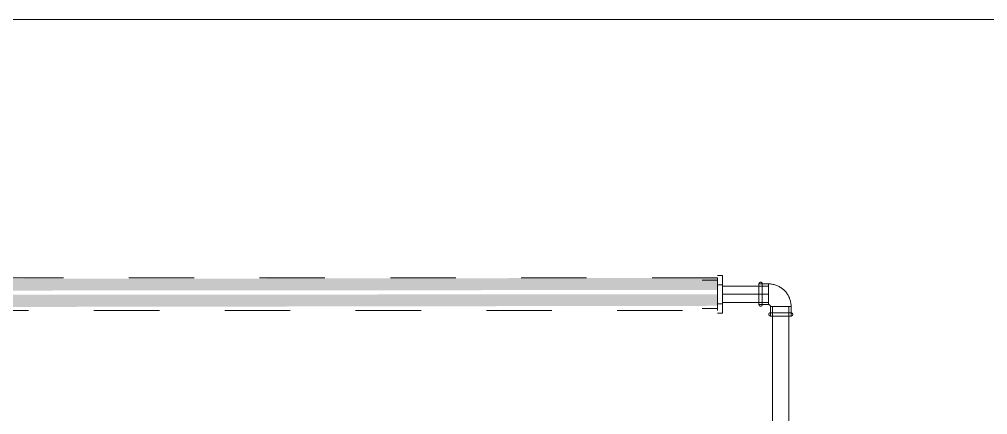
# Model space of a CAD drawing. Header units: metres. Extents: x 147 to 427, y -16 to 162.
# Drawn here: x 294.571 to 296.051, y 117.58 to 118.184 of the extents above; entities that cross this region are included whole.
import ezdxf

# ---------------------------------------------------------------- set-up
doc = ezdxf.new("R2010")
doc.units = ezdxf.units.M
doc.linetypes.add('Aligning Line', pattern=[0.012, 0.006, -0.006])
doc.layers.add('1053_ARQ_BASE_MATADOURO_dwg', color=7, linetype='Continuous', lineweight=5, true_color=0x767676)
doc.layers.add('P-PIPE', color=7, linetype='Continuous', lineweight=5)
doc.layers.add('P-PIPE-CNTR', color=7, linetype='Continuous', lineweight=5)

# ---------------------------------------------------------------- blocks, each defined once
blk = doc.blocks.new('AÇO_Cotovelo 90 45 - AÇO_Cotovelo 90 45-V174-TÉRREO 1_20 - Dependente 1')
at = {"layer": 'P-PIPE'}
for p, q in [((-0.0158, 0.0333), (-0.0158, 0.0188)), ((0.0158, 0.0333), (-0.0158, 0.0333)), ((0.0158, 0.0333), (-0.0158, 0.0333)), ((-0.012, 0.0333), (0.0121, 0.0333)), ((-0.012, 0.0333), (0.0121, 0.0333)), ((0.0158, 0.0188), (0.0158, 0.0333)), ((-0.0188, 0.0158), (-0.0333, 0.0158)), ((-0.0333, 0.0112), (-0.0333, 0.0158)), ((-0.0333, -0.0158), (-0.0333, 0.0158)), ((-0.0188, 0.0158), (-0.0188, 0.0112)), ((-0.0188, 0.0158), (-0.0188, -0.0158)), ((-0.0188, 0.0158), (-0.0188, -0.0158)), ((-0.0188, 0.0158), (-0.0188, 0.0112)), ((-0.0158, 0.0188), (0.0158, 0.0188)), ((-0.0158, 0.0188), (0.0158, 0.0188)), ((0.0158, 0.0188), (-0.0158, 0.0188)), ((0.0158, 0.0188), (-0.0158, 0.0188)), ((-0.012, 0.0188), (0.0121, 0.0188)), ((-0.012, 0.0188), (0.0121, 0.0188)), ((0, 0.0188), (0.0121, 0.0188)), ((-0.0333, -0.0158), (-0.0333, -0.0112)), ((-0.0188, -0.0112), (-0.0188, -0.0158)), ((-0.0188, -0.0112), (-0.0188, -0.0158)), ((-0.0333, -0.0158), (-0.0188, -0.0158))]:
    blk.add_line(p, q, dxfattribs=at)
at = {"layer": 'P-PIPE', "flags": 128}
for points in [[(-0.0183, 0.0308), (-0.0183, 0.0309), (-0.0183, 0.031), (-0.0183, 0.0311), (-0.0183, 0.0312), (-0.0183, 0.0313), (-0.0182, 0.0314), (-0.0182, 0.0315), (-0.0182, 0.0316), (-0.0181, 0.0317), (-0.0181, 0.0318), (-0.0181, 0.0319), (-0.018, 0.032), (-0.018, 0.032), (-0.0179, 0.0321), (-0.0179, 0.0322), (-0.0178, 0.0323), (-0.0177, 0.0324), (-0.0177, 0.0324), (-0.0176, 0.0325), (-0.0175, 0.0326), (-0.0175, 0.0327), (-0.0174, 0.0327), (-0.0173, 0.0328), (-0.0172, 0.0328), (-0.0172, 0.0329), (-0.0171, 0.033), (-0.017, 0.033), (-0.0169, 0.0331), (-0.0168, 0.0331), (-0.0167, 0.0331), (-0.0166, 0.0332), (-0.0165, 0.0332), (-0.0164, 0.0332), (-0.0163, 0.0332), (-0.0162, 0.0333), (-0.0161, 0.0333), (-0.016, 0.0333), (-0.0159, 0.0333), (-0.0158, 0.0333), (-0.0158, 0.0333)], [(-0.0158, 0.0283), (-0.0159, 0.0283), (-0.016, 0.0283), (-0.0161, 0.0283), (-0.0162, 0.0283), (-0.0163, 0.0283), (-0.0164, 0.0284), (-0.0165, 0.0284), (-0.0166, 0.0284), (-0.0167, 0.0285), (-0.0168, 0.0285), (-0.0169, 0.0285), (-0.017, 0.0286), (-0.017, 0.0286), (-0.0171, 0.0287), (-0.0172, 0.0287), (-0.0173, 0.0288), (-0.0174, 0.0289), (-0.0174, 0.0289), (-0.0175, 0.029), (-0.0176, 0.0291), (-0.0177, 0.0291), (-0.0177, 0.0292), (-0.0178, 0.0293), (-0.0178, 0.0294), (-0.0179, 0.0294), (-0.018, 0.0295), (-0.018, 0.0296), (-0.0181, 0.0297), (-0.0181, 0.0298), (-0.0181, 0.0299), (-0.0182, 0.03), (-0.0182, 0.0301), (-0.0182, 0.0302), (-0.0182, 0.0303), (-0.0183, 0.0304), (-0.0183, 0.0305), (-0.0183, 0.0306), (-0.0183, 0.0307), (-0.0183, 0.0308), (-0.0183, 0.0308)], [(-0.0158, 0.0333), (-0.0157, 0.0333), (-0.0157, 0.0333), (-0.0156, 0.0333), (-0.0155, 0.0333), (-0.0153, 0.0333), (-0.0152, 0.0333), (-0.015, 0.0333), (-0.0148, 0.0333), (-0.0146, 0.0333), (-0.0143, 0.0333), (-0.014, 0.0333), (-0.0137, 0.0333), (-0.0134, 0.0333), (-0.013, 0.0333), (-0.0127, 0.0333), (-0.0123, 0.0333), (-0.0119, 0.0333), (-0.0115, 0.0333), (-0.011, 0.0333), (-0.0105, 0.0333), (-0.0101, 0.0333), (-0.0096, 0.0333), (-0.0091, 0.0333), (-0.0085, 0.0333), (-0.008, 0.0333), (-0.0074, 0.0333), (-0.0069, 0.0333), (-0.0063, 0.0333), (-0.0057, 0.0333), (-0.0051, 0.0333), (-0.0045, 0.0333), (-0.0039, 0.0333), (-0.0033, 0.0333), (-0.0027, 0.0333), (-0.0021, 0.0333), (-0.0014, 0.0333), (-0.0008, 0.0333), (-0.0002, 0.0333), (0.0005, 0.0333), (0.0011, 0.0333), (0.0017, 0.0333), (0.0023, 0.0333), (0.003, 0.0333), (0.0036, 0.0333), (0.0042, 0.0333), (0.0048, 0.0333), (0.0054, 0.0333), (0.006, 0.0333), (0.0066, 0.0333), (0.0071, 0.0333), (0.0077, 0.0333), (0.0082, 0.0333), (0.0088, 0.0333), (0.0093, 0.0333), (0.0098, 0.0333), (0.0103, 0.0333), (0.0108, 0.0333), (0.0112, 0.0333), (0.0117, 0.0333), (0.0121, 0.0333), (0.0125, 0.0333), (0.0128, 0.0333), (0.0132, 0.0333), (0.0135, 0.0333), (0.0139, 0.0333), (0.0141, 0.0333), (0.0144, 0.0333), (0.0147, 0.0333), (0.0149, 0.0333), (0.0151, 0.0333), (0.0153, 0.0333), (0.0154, 0.0333), (0.0155, 0.0333), (0.0156, 0.0333), (0.0157, 0.0333), (0.0158, 0.0333), (0.0158, 0.0333)], [(0.0158, 0.0333), (0.0157, 0.0333), (0.0157, 0.0333), (0.0156, 0.0333), (0.0155, 0.0333), (0.0153, 0.0333), (0.0152, 0.0333), (0.015, 0.0333), (0.0148, 0.0333), (0.0146, 0.0333), (0.0143, 0.0333), (0.014, 0.0333), (0.0137, 0.0333), (0.0134, 0.0333), (0.013, 0.0333), (0.0127, 0.0333), (0.0123, 0.0333), (0.0119, 0.0333), (0.0115, 0.0333), (0.011, 0.0333), (0.0105, 0.0333), (0.0101, 0.0333), (0.0096, 0.0333), (0.0091, 0.0333), (0.0085, 0.0333), (0.008, 0.0333), (0.0074, 0.0333), (0.0069, 0.0333), (0.0063, 0.0333), (0.0057, 0.0333), (0.0051, 0.0333), (0.0045, 0.0333), (0.0039, 0.0333), (0.0033, 0.0333), (0.0027, 0.0333), (0.0021, 0.0333), (0.0014, 0.0333), (0.0008, 0.0333), (0.0002, 0.0333), (-0.0005, 0.0333), (-0.0011, 0.0333), (-0.0017, 0.0333), (-0.0023, 0.0333), (-0.003, 0.0333), (-0.0036, 0.0333), (-0.0042, 0.0333), (-0.0048, 0.0333), (-0.0054, 0.0333), (-0.006, 0.0333), (-0.0066, 0.0333), (-0.0071, 0.0333), (-0.0077, 0.0333), (-0.0082, 0.0333), (-0.0088, 0.0333), (-0.0093, 0.0333), (-0.0098, 0.0333), (-0.0103, 0.0333), (-0.0108, 0.0333), (-0.0112, 0.0333), (-0.0117, 0.0333), (-0.0121, 0.0333), (-0.0125, 0.0333), (-0.0128, 0.0333), (-0.0132, 0.0333), (-0.0135, 0.0333), (-0.0139, 0.0333), (-0.0141, 0.0333), (-0.0144, 0.0333), (-0.0147, 0.0333), (-0.0149, 0.0333), (-0.0151, 0.0333), (-0.0153, 0.0333), (-0.0154, 0.0333), (-0.0155, 0.0333), (-0.0156, 0.0333), (-0.0157, 0.0333), (-0.0158, 0.0333), (-0.0158, 0.0333)], [(0.0158, 0.0333), (0.0159, 0.0333), (0.016, 0.0333), (0.0161, 0.0333), (0.0162, 0.0333), (0.0163, 0.0333), (0.0164, 0.0332), (0.0165, 0.0332), (0.0166, 0.0332), (0.0167, 0.0331), (0.0168, 0.0331), (0.0169, 0.0331), (0.017, 0.033), (0.017, 0.033), (0.0171, 0.0329), (0.0172, 0.0329), (0.0173, 0.0328), (0.0174, 0.0327), (0.0174, 0.0327), (0.0175, 0.0326), (0.0176, 0.0325), (0.0177, 0.0325), (0.0177, 0.0324), (0.0178, 0.0323), (0.0178, 0.0322), (0.0179, 0.0322), (0.018, 0.0321), (0.018, 0.032), (0.0181, 0.0319), (0.0181, 0.0318), (0.0181, 0.0317), (0.0182, 0.0316), (0.0182, 0.0315), (0.0182, 0.0314), (0.0182, 0.0313), (0.0183, 0.0312), (0.0183, 0.0311), (0.0183, 0.031), (0.0183, 0.0309), (0.0183, 0.0308), (0.0183, 0.0308)], [(0.0183, 0.0308), (0.0183, 0.0307), (0.0183, 0.0306), (0.0183, 0.0305), (0.0183, 0.0304), (0.0183, 0.0303), (0.0182, 0.0302), (0.0182, 0.0301), (0.0182, 0.03), (0.0181, 0.0299), (0.0181, 0.0298), (0.0181, 0.0297), (0.018, 0.0296), (0.018, 0.0296), (0.0179, 0.0295), (0.0179, 0.0294), (0.0178, 0.0293), (0.0177, 0.0292), (0.0177, 0.0292), (0.0176, 0.0291), (0.0175, 0.029), (0.0175, 0.0289), (0.0174, 0.0289), (0.0173, 0.0288), (0.0172, 0.0288), (0.0172, 0.0287), (0.0171, 0.0286), (0.017, 0.0286), (0.0169, 0.0285), (0.0168, 0.0285), (0.0167, 0.0285), (0.0166, 0.0284), (0.0165, 0.0284), (0.0164, 0.0284), (0.0163, 0.0284), (0.0162, 0.0283), (0.0161, 0.0283), (0.016, 0.0283), (0.0159, 0.0283), (0.0158, 0.0283), (0.0158, 0.0283)], [(-0.0333, 0.0158), (-0.0333, 0.0159), (-0.0333, 0.016), (-0.0333, 0.0161), (-0.0333, 0.0162), (-0.0333, 0.0163), (-0.0332, 0.0164), (-0.0332, 0.0165), (-0.0332, 0.0166), (-0.0331, 0.0167), (-0.0331, 0.0168), (-0.0331, 0.0169), (-0.033, 0.017), (-0.033, 0.017), (-0.0329, 0.0171), (-0.0329, 0.0172), (-0.0328, 0.0173), (-0.0327, 0.0174), (-0.0327, 0.0174), (-0.0326, 0.0175), (-0.0325, 0.0176), (-0.0325, 0.0177), (-0.0324, 0.0177), (-0.0323, 0.0178), (-0.0322, 0.0178), (-0.0322, 0.0179), (-0.0321, 0.018), (-0.032, 0.018), (-0.0319, 0.0181), (-0.0318, 0.0181), (-0.0317, 0.0181), (-0.0316, 0.0182), (-0.0315, 0.0182), (-0.0314, 0.0182), (-0.0313, 0.0182), (-0.0312, 0.0183), (-0.0311, 0.0183), (-0.031, 0.0183), (-0.0309, 0.0183), (-0.0308, 0.0183), (-0.0307, 0.0183), (-0.0306, 0.0183), (-0.0305, 0.0183), (-0.0304, 0.0183), (-0.0303, 0.0183), (-0.0302, 0.0182), (-0.0301, 0.0182), (-0.03, 0.0182), (-0.0299, 0.0181), (-0.0299, 0.0181), (-0.0298, 0.0181), (-0.0297, 0.018), (-0.0296, 0.018), (-0.0295, 0.0179), (-0.0294, 0.0179), (-0.0293, 0.0178), (-0.0292, 0.0178), (-0.0292, 0.0177), (-0.0291, 0.0176), (-0.029, 0.0176), (-0.029, 0.0175), (-0.0289, 0.0174), (-0.0288, 0.0173), (-0.0288, 0.0173), (-0.0287, 0.0172), (-0.0287, 0.0171), (-0.0286, 0.017), (-0.0286, 0.0169), (-0.0285, 0.0168), (-0.0285, 0.0167), (-0.0284, 0.0166), (-0.0284, 0.0165), (-0.0284, 0.0164), (-0.0284, 0.0163), (-0.0283, 0.0163), (-0.0283, 0.0162), (-0.0283, 0.0161), (-0.0283, 0.016), (-0.0283, 0.0159), (-0.0283, 0.0158)], [(-0.0333, 0.0108), (-0.0333, 0.0112), (-0.0333, 0.0117), (-0.0333, 0.0121), (-0.0333, 0.0125), (-0.0333, 0.0128), (-0.0333, 0.0132), (-0.0333, 0.0135), (-0.0333, 0.0139), (-0.0333, 0.0141), (-0.0333, 0.0144), (-0.0333, 0.0147), (-0.0333, 0.0149), (-0.0333, 0.0151), (-0.0333, 0.0153), (-0.0333, 0.0154), (-0.0333, 0.0155), (-0.0333, 0.0156), (-0.0333, 0.0157), (-0.0333, 0.0158), (-0.0333, 0.0158)], [(-0.0333, 0.0158), (-0.0333, 0.0157), (-0.0333, 0.0157), (-0.0333, 0.0156), (-0.0333, 0.0155), (-0.0333, 0.0153), (-0.0333, 0.0152), (-0.0333, 0.015), (-0.0333, 0.0148), (-0.0333, 0.0146), (-0.0333, 0.0143), (-0.0333, 0.014), (-0.0333, 0.0137), (-0.0333, 0.0134), (-0.0333, 0.013), (-0.0333, 0.0127), (-0.0333, 0.0123), (-0.0333, 0.0119), (-0.0333, 0.0115), (-0.0333, 0.011), (-0.0333, 0.0105), (-0.0333, 0.0101), (-0.0333, 0.0096), (-0.0333, 0.0091), (-0.0333, 0.0085), (-0.0333, 0.008), (-0.0333, 0.0074), (-0.0333, 0.0069), (-0.0333, 0.0063), (-0.0333, 0.0057), (-0.0333, 0.0051), (-0.0333, 0.0045), (-0.0333, 0.0039), (-0.0333, 0.0033), (-0.0333, 0.0027), (-0.0333, 0.0021), (-0.0333, 0.0014), (-0.0333, 0.0008), (-0.0333, 0.0002), (-0.0333, -0.0005), (-0.0333, -0.0011), (-0.0333, -0.0017), (-0.0333, -0.0023), (-0.0333, -0.003), (-0.0333, -0.0036), (-0.0333, -0.0042), (-0.0333, -0.0048), (-0.0333, -0.0054), (-0.0333, -0.006), (-0.0333, -0.0066), (-0.0333, -0.0071), (-0.0333, -0.0077), (-0.0333, -0.0082), (-0.0333, -0.0088), (-0.0333, -0.0093), (-0.0333, -0.0098), (-0.0333, -0.0103), (-0.0333, -0.0108), (-0.0333, -0.0112), (-0.0333, -0.0117), (-0.0333, -0.0121), (-0.0333, -0.0125), (-0.0333, -0.0128), (-0.0333, -0.0132), (-0.0333, -0.0135), (-0.0333, -0.0139), (-0.0333, -0.0141), (-0.0333, -0.0144), (-0.0333, -0.0147), (-0.0333, -0.0149), (-0.0333, -0.0151), (-0.0333, -0.0153), (-0.0333, -0.0154), (-0.0333, -0.0155), (-0.0333, -0.0156), (-0.0333, -0.0157), (-0.0333, -0.0158), (-0.0333, -0.0158)], [(-0.0283, 0.0158), (-0.0283, 0.0157), (-0.0283, 0.0157), (-0.0283, 0.0156), (-0.0283, 0.0155), (-0.0283, 0.0153), (-0.0283, 0.0152), (-0.0283, 0.015), (-0.0283, 0.0148), (-0.0283, 0.0146), (-0.0283, 0.0143), (-0.0283, 0.014), (-0.0283, 0.0137), (-0.0283, 0.0134), (-0.0283, 0.013), (-0.0283, 0.0127), (-0.0283, 0.0123), (-0.0283, 0.0119), (-0.0283, 0.0115), (-0.0283, 0.011)], [(-0.0283, -0.0158), (-0.0283, -0.0157), (-0.0283, -0.0157), (-0.0283, -0.0156), (-0.0283, -0.0155), (-0.0283, -0.0153), (-0.0283, -0.0152), (-0.0283, -0.015), (-0.0283, -0.0148), (-0.0283, -0.0146), (-0.0283, -0.0143), (-0.0283, -0.014), (-0.0283, -0.0137), (-0.0283, -0.0134), (-0.0283, -0.013), (-0.0283, -0.0127), (-0.0283, -0.0123), (-0.0283, -0.0119), (-0.0283, -0.0115), (-0.0283, -0.011), (-0.0283, -0.0105), (-0.0283, -0.0101), (-0.0283, -0.0096), (-0.0283, -0.0091), (-0.0283, -0.0085), (-0.0283, -0.008), (-0.0283, -0.0074), (-0.0283, -0.0069), (-0.0283, -0.0063), (-0.0283, -0.0057), (-0.0283, -0.0051), (-0.0283, -0.0045), (-0.0283, -0.0039), (-0.0283, -0.0033), (-0.0283, -0.0027), (-0.0283, -0.0021), (-0.0283, -0.0014), (-0.0283, -0.0008), (-0.0283, -0.0002), (-0.0283, 0.0005), (-0.0283, 0.0011), (-0.0283, 0.0017), (-0.0283, 0.0023), (-0.0283, 0.003), (-0.0283, 0.0036), (-0.0283, 0.0042), (-0.0283, 0.0048), (-0.0283, 0.0054), (-0.0283, 0.006), (-0.0283, 0.0066), (-0.0283, 0.0071), (-0.0283, 0.0077), (-0.0283, 0.0082), (-0.0283, 0.0088), (-0.0283, 0.0093), (-0.0283, 0.0098), (-0.0283, 0.0103), (-0.0283, 0.0108), (-0.0283, 0.0112), (-0.0283, 0.0117), (-0.0283, 0.0121), (-0.0283, 0.0125), (-0.0283, 0.0128), (-0.0283, 0.0132), (-0.0283, 0.0135), (-0.0283, 0.0139), (-0.0283, 0.0141), (-0.0283, 0.0144), (-0.0283, 0.0147), (-0.0283, 0.0149), (-0.0283, 0.0151), (-0.0283, 0.0153), (-0.0283, 0.0154), (-0.0283, 0.0155), (-0.0283, 0.0156), (-0.0283, 0.0157), (-0.0283, 0.0158), (-0.0283, 0.0158)], [(-0.0188, -0.0158), (-0.0174, -0.0158), (-0.016, -0.0157), (-0.0147, -0.0156), (-0.0133, -0.0154), (-0.0119, -0.0151), (-0.0106, -0.0148), (-0.0092, -0.0145), (-0.0079, -0.014), (-0.0066, -0.0136), (-0.0053, -0.0131), (-0.0041, -0.0125), (-0.0028, -0.0119), (-0.0016, -0.0112), (-0.0004, -0.0105), (0.0007, -0.0098), (0.0019, -0.009), (0.003, -0.0081), (0.004, -0.0072), (0.005, -0.0063), (0.006, -0.0053), (0.007, -0.0043), (0.0079, -0.0032), (0.0087, -0.0022), (0.0095, -0.001), (0.0103, 0.0001), (0.011, 0.0013), (0.0117, 0.0025), (0.0123, 0.0037), (0.0129, 0.005), (0.0134, 0.0063), (0.0139, 0.0076), (0.0143, 0.0089), (0.0147, 0.0102), (0.015, 0.0116), (0.0153, 0.0129), (0.0155, 0.0143), (0.0157, 0.0157), (0.0158, 0.017), (0.0158, 0.0184), (0.0158, 0.0188)], [(-0.0158, 0.0188), (-0.0158, 0.0187), (-0.0158, 0.0186), (-0.0158, 0.0184), (-0.0158, 0.0183), (-0.0159, 0.0182), (-0.0159, 0.0181), (-0.0159, 0.018), (-0.016, 0.0179), (-0.016, 0.0177), (-0.016, 0.0176), (-0.0161, 0.0175), (-0.0161, 0.0174), (-0.0162, 0.0173), (-0.0163, 0.0172), (-0.0163, 0.0171), (-0.0164, 0.017), (-0.0165, 0.0169), (-0.0165, 0.0168), (-0.0166, 0.0167), (-0.0167, 0.0166), (-0.0168, 0.0166), (-0.0169, 0.0165), (-0.017, 0.0164), (-0.0171, 0.0163), (-0.0172, 0.0163), (-0.0173, 0.0162), (-0.0174, 0.0162), (-0.0175, 0.0161), (-0.0176, 0.016), (-0.0177, 0.016), (-0.0178, 0.016), (-0.0179, 0.0159), (-0.0181, 0.0159), (-0.0182, 0.0159), (-0.0183, 0.0158), (-0.0184, 0.0158), (-0.0185, 0.0158), (-0.0186, 0.0158), (-0.0188, 0.0158), (-0.0188, 0.0158)], [(0.0158, 0.0283), (0.0157, 0.0283), (0.0157, 0.0283), (0.0156, 0.0283), (0.0155, 0.0283), (0.0153, 0.0283), (0.0152, 0.0283), (0.015, 0.0283), (0.0148, 0.0283), (0.0146, 0.0283), (0.0143, 0.0283), (0.014, 0.0283), (0.0137, 0.0283), (0.0134, 0.0283), (0.013, 0.0283), (0.0127, 0.0283), (0.0123, 0.0283), (0.0119, 0.0283), (0.0115, 0.0283), (0.011, 0.0283), (0.0105, 0.0283), (0.0101, 0.0283), (0.0096, 0.0283), (0.0091, 0.0283), (0.0085, 0.0283), (0.008, 0.0283), (0.0074, 0.0283), (0.0069, 0.0283), (0.0063, 0.0283), (0.0057, 0.0283), (0.0051, 0.0283), (0.0045, 0.0283), (0.0039, 0.0283), (0.0033, 0.0283), (0.0027, 0.0283), (0.0021, 0.0283), (0.0014, 0.0283), (0.0008, 0.0283), (0.0002, 0.0283), (-0.0005, 0.0283), (-0.0011, 0.0283), (-0.0017, 0.0283), (-0.0023, 0.0283), (-0.003, 0.0283), (-0.0036, 0.0283), (-0.0042, 0.0283), (-0.0048, 0.0283), (-0.0054, 0.0283), (-0.006, 0.0283), (-0.0066, 0.0283), (-0.0071, 0.0283), (-0.0077, 0.0283), (-0.0082, 0.0283), (-0.0088, 0.0283), (-0.0093, 0.0283), (-0.0098, 0.0283), (-0.0103, 0.0283), (-0.0108, 0.0283), (-0.0112, 0.0283), (-0.0117, 0.0283), (-0.0121, 0.0283), (-0.0125, 0.0283), (-0.0128, 0.0283), (-0.0132, 0.0283), (-0.0135, 0.0283), (-0.0139, 0.0283), (-0.0141, 0.0283), (-0.0144, 0.0283), (-0.0147, 0.0283), (-0.0149, 0.0283), (-0.0151, 0.0283), (-0.0153, 0.0283), (-0.0154, 0.0283), (-0.0155, 0.0283), (-0.0156, 0.0283), (-0.0157, 0.0283), (-0.0158, 0.0283), (-0.0158, 0.0283)], [(-0.0158, 0.0283), (-0.0157, 0.0283), (-0.0157, 0.0283), (-0.0156, 0.0283), (-0.0155, 0.0283), (-0.0153, 0.0283), (-0.0152, 0.0283), (-0.015, 0.0283), (-0.0148, 0.0283), (-0.0146, 0.0283), (-0.0143, 0.0283), (-0.014, 0.0283), (-0.0137, 0.0283), (-0.0134, 0.0283), (-0.013, 0.0283), (-0.0127, 0.0283), (-0.0123, 0.0283), (-0.0119, 0.0283), (-0.0115, 0.0283), (-0.011, 0.0283), (-0.0105, 0.0283), (-0.0101, 0.0283), (-0.0096, 0.0283), (-0.0091, 0.0283), (-0.0085, 0.0283), (-0.008, 0.0283), (-0.0074, 0.0283), (-0.0069, 0.0283), (-0.0063, 0.0283), (-0.0057, 0.0283), (-0.0051, 0.0283), (-0.0045, 0.0283), (-0.0039, 0.0283), (-0.0033, 0.0283), (-0.0027, 0.0283), (-0.0021, 0.0283), (-0.0014, 0.0283), (-0.0008, 0.0283), (-0.0002, 0.0283), (0.0005, 0.0283), (0.0011, 0.0283), (0.0017, 0.0283), (0.0023, 0.0283), (0.003, 0.0283), (0.0036, 0.0283), (0.0042, 0.0283), (0.0048, 0.0283), (0.0054, 0.0283), (0.006, 0.0283), (0.0066, 0.0283), (0.0071, 0.0283), (0.0077, 0.0283), (0.0082, 0.0283), (0.0088, 0.0283), (0.0093, 0.0283), (0.0098, 0.0283), (0.0103, 0.0283), (0.0108, 0.0283), (0.0112, 0.0283), (0.0117, 0.0283), (0.0121, 0.0283), (0.0125, 0.0283), (0.0128, 0.0283), (0.0132, 0.0283), (0.0135, 0.0283), (0.0139, 0.0283), (0.0141, 0.0283), (0.0144, 0.0283), (0.0147, 0.0283), (0.0149, 0.0283), (0.0151, 0.0283), (0.0153, 0.0283), (0.0154, 0.0283), (0.0155, 0.0283), (0.0156, 0.0283), (0.0157, 0.0283), (0.0158, 0.0283), (0.0158, 0.0283)], [(-0.0333, -0.0158), (-0.0333, -0.0157), (-0.0333, -0.0157), (-0.0333, -0.0156), (-0.0333, -0.0155), (-0.0333, -0.0153), (-0.0333, -0.0152), (-0.0333, -0.015), (-0.0333, -0.0148), (-0.0333, -0.0146), (-0.0333, -0.0143), (-0.0333, -0.014), (-0.0333, -0.0137), (-0.0333, -0.0134), (-0.0333, -0.013), (-0.0333, -0.0127), (-0.0333, -0.0123), (-0.0333, -0.0119), (-0.0333, -0.0115), (-0.0333, -0.011)], [(-0.0283, -0.0108), (-0.0283, -0.0112), (-0.0283, -0.0117), (-0.0283, -0.0121), (-0.0283, -0.0125), (-0.0283, -0.0128), (-0.0283, -0.0132), (-0.0283, -0.0135), (-0.0283, -0.0139), (-0.0283, -0.0141), (-0.0283, -0.0144), (-0.0283, -0.0147), (-0.0283, -0.0149), (-0.0283, -0.0151), (-0.0283, -0.0153), (-0.0283, -0.0154), (-0.0283, -0.0155), (-0.0283, -0.0156), (-0.0283, -0.0157), (-0.0283, -0.0158), (-0.0283, -0.0158)], [(-0.0283, -0.0158), (-0.0283, -0.0159), (-0.0283, -0.016), (-0.0283, -0.0161), (-0.0283, -0.0162), (-0.0283, -0.0163), (-0.0284, -0.0164), (-0.0284, -0.0165), (-0.0284, -0.0166), (-0.0285, -0.0167), (-0.0285, -0.0168), (-0.0285, -0.0169), (-0.0286, -0.017), (-0.0286, -0.017), (-0.0287, -0.0171), (-0.0287, -0.0172), (-0.0288, -0.0173), (-0.0289, -0.0174), (-0.0289, -0.0174), (-0.029, -0.0175), (-0.0291, -0.0176), (-0.0291, -0.0177), (-0.0292, -0.0177), (-0.0293, -0.0178), (-0.0294, -0.0178), (-0.0294, -0.0179), (-0.0295, -0.018), (-0.0296, -0.018), (-0.0297, -0.0181), (-0.0298, -0.0181), (-0.0299, -0.0181), (-0.03, -0.0182), (-0.0301, -0.0182), (-0.0302, -0.0182), (-0.0303, -0.0182), (-0.0304, -0.0183), (-0.0305, -0.0183), (-0.0306, -0.0183), (-0.0307, -0.0183), (-0.0308, -0.0183), (-0.0309, -0.0183), (-0.031, -0.0183), (-0.0311, -0.0183), (-0.0312, -0.0183), (-0.0313, -0.0183), (-0.0314, -0.0182), (-0.0315, -0.0182), (-0.0316, -0.0182), (-0.0317, -0.0181), (-0.0317, -0.0181), (-0.0318, -0.0181), (-0.0319, -0.018), (-0.032, -0.018), (-0.0321, -0.0179), (-0.0322, -0.0179), (-0.0323, -0.0178), (-0.0324, -0.0178), (-0.0324, -0.0177), (-0.0325, -0.0176), (-0.0326, -0.0176), (-0.0326, -0.0175), (-0.0327, -0.0174), (-0.0328, -0.0173), (-0.0328, -0.0173), (-0.0329, -0.0172), (-0.0329, -0.0171), (-0.033, -0.017), (-0.033, -0.0169), (-0.0331, -0.0168), (-0.0331, -0.0167), (-0.0332, -0.0166), (-0.0332, -0.0165), (-0.0332, -0.0164), (-0.0332, -0.0163), (-0.0333, -0.0163), (-0.0333, -0.0162), (-0.0333, -0.0161), (-0.0333, -0.016), (-0.0333, -0.0159), (-0.0333, -0.0158)]]:
    blk.add_lwpolyline(points, dxfattribs=at)
blk = doc.blocks.new('1053_ARQ_BASE_MATADOURO_dwg_arq geral tgov-4039641-TÉRREO 1_20 - Dependente 1')
at = {"color": 253, "lineweight": 5, "true_color": 0xaaaaaa, "flags": 128}
blk.add_lwpolyline([(-3.1704, 14.4282), (-3.1704, 20.1582), (-12.4204, 20.1582), (-12.4204, 34.8483), (-12.4204, 34.9983), (5.3461, 34.9983), (5.3461, 26.6282)], dxfattribs=at)
blk = doc.blocks.new('1053_ARQ_BASE_MATADOURO_dwg-3625622-TÉRREO 1_20 - Dependente 1')
blk.add_blockref('1053_ARQ_BASE_MATADOURO_dwg_arq geral tgov-4039641-TÉRREO 1_20 - Dependente 1', (130.2098, 83.186))

msp = doc.modelspace()

# ---------------------------------------------------------------- hatches: boundary and pattern name
at = {"layer": 'P-PIPE', "true_color": 0xc0c0c0}
for points in [[(287.2851, 117.7642), (295.6383, 117.7707), (295.6383, 117.7892), (287.2851, 117.7777), (287.2851, 117.7707)], [(291.039, 117.7392), (295.6383, 117.7465), (295.6383, 117.7642), (287.2851, 117.7577), (287.2851, 117.7392), (288.4845, 117.7392)]]:
    msp.add_hatch(color=9, dxfattribs=at).paths.add_polyline_path(points)

# ---------------------------------------------------------------- linework, layer by layer
at = {"layer": 'P-PIPE', "linetype": 'Aligning Line', "lineweight": 15}
for p, q in [((295.6383, 117.7892), (287.2851, 117.7892)), ((295.6383, 117.7392), (295.6383, 117.7892)), ((287.2851, 117.7392), (295.6383, 117.7392))]:
    msp.add_line(p, q, dxfattribs=at)
at = {"layer": 'P-PIPE'}
for p, q in [((295.6458, 117.793), (295.6383, 117.793)), ((295.6458, 117.793), (295.6458, 117.7787)), ((295.6458, 117.7787), (295.6458, 117.793)), ((295.6383, 117.7859), (295.6148, 117.7859)), ((295.6383, 117.7497), (295.6383, 117.7787)), ((295.6383, 117.7787), (295.6458, 117.7787)), ((295.6383, 117.7787), (295.6458, 117.7787)), ((295.6458, 117.7787), (295.6458, 117.7497)), ((295.6458, 117.7497), (295.6458, 117.7787)), ((295.7163, 117.7767), (295.6458, 117.7767)), ((295.6458, 117.7767), (295.6458, 117.7517)), ((295.7163, 117.7517), (295.7163, 117.7767)), ((295.6148, 117.7425), (295.6383, 117.7425)), ((295.6383, 117.7497), (295.6458, 117.7497)), ((295.6383, 117.7497), (295.6458, 117.7497)), ((295.6458, 117.7517), (295.7163, 117.7517)), ((295.6458, 117.7497), (295.6458, 117.7354)), ((295.6458, 117.7354), (295.6458, 117.7497)), ((295.7226, 117.7454), (295.7226, 117.3663)), ((295.7476, 117.7454), (295.7226, 117.7454)), ((295.7476, 117.3663), (295.7476, 117.7454)), ((295.6383, 117.7354), (295.6458, 117.7354))]:
    msp.add_line(p, q, dxfattribs=at)
at = {"layer": 'P-PIPE-CNTR'}
msp.add_line((295.6458, 117.7642), (295.7163, 117.7642), dxfattribs=at)
msp.add_line((295.6458, 117.7642), (295.7163, 117.7642), dxfattribs=at)

# ---------------------------------------------------------------- block references
at = {"layer": '1053_ARQ_BASE_MATADOURO_dwg', "color": 253, "true_color": 0xaaaaaa}
msp.add_blockref('1053_ARQ_BASE_MATADOURO_dwg-3625622-TÉRREO 1_20 - Dependente 1', (168.392, 0), dxfattribs=at)
at = {"layer": 'P-PIPE', "rotation": 90}
msp.add_blockref('AÇO_Cotovelo 90 45 - AÇO_Cotovelo 90 45-V174-TÉRREO 1_20 - Dependente 1', (295.7351, 117.7642), dxfattribs=at)

doc.saveas('drawing.dxf')
